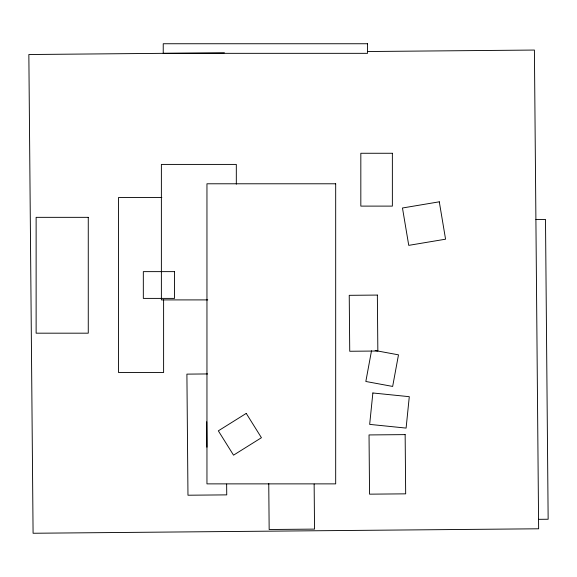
<?xml version="1.0" encoding="UTF-8"?>
<svg xmlns="http://www.w3.org/2000/svg" width="577" height="577" viewBox="0 0 577 577"><rect width="100%" height="100%" fill="white"/><g stroke="black" fill="none" stroke-linecap="round" stroke-linejoin="round"><path stroke-width="0.87" d="M371.509 350.766L365.832 381.476L392.656 386.431L398.491 354.848L375.129 350.527M224.403 52.795L28.85 54.526L33.084 533.256L538.637 528.792L534.403 50.055L367.693 51.526M535.903 219.52L545.496 219.433L548.15 519.242L538.557 519.329M207.633 373.939L186.905 374.127L187.972 495.217L226.739 494.878L226.638 484.11M161.841 197.514L118.516 197.514L118.516 372.511L163.608 372.511L163.608 299.816M207.77 299.903L161.38 299.903L161.38 164.416L236.318 164.416L236.318 184.157M314.14 484.06L314.544 529.109L269.163 529.506L268.752 483.562M206.717 421.794L206.934 447.204M372.865 392.98L369.669 424.383L406.1 428.091L409.295 396.687L372.865 392.98M246.242 413.399L218.337 430.839L233.534 455.159L261.439 437.719L246.242 413.399M439.292 201.813L402.472 207.994L408.747 245.362L445.567 239.188L439.292 201.813M377.358 295.071L349.236 295.323L349.734 351.263L377.848 351.018L377.358 295.071M405.148 434.618L369.035 434.935L369.554 494.164L405.674 493.847L405.148 434.618M367.535 43.744L163.233 43.744L163.233 53.336L367.535 53.336L367.535 43.744M392.367 153.266L360.827 153.266L360.827 206.112L392.367 206.112L392.367 153.266M335.684 183.782L206.955 183.782L206.955 483.872L335.684 483.872L335.684 183.782M88.267 217.341L36.127 217.341L36.127 333.181L88.267 333.181L88.267 217.341M174.528 271.63L143.327 271.63L143.327 298.396L174.528 298.396L174.528 271.63"/></g></svg>
